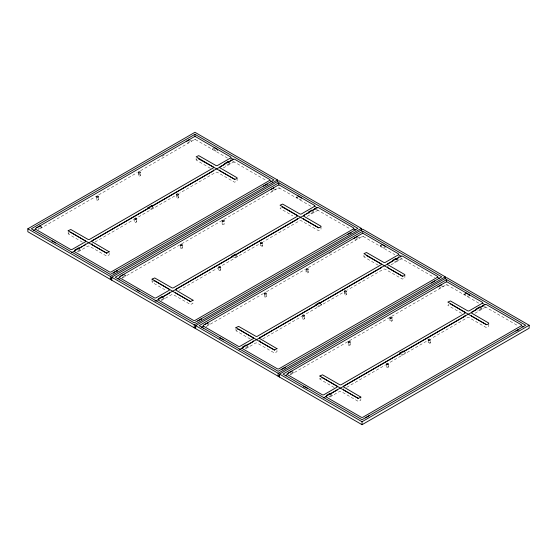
<?xml version="1.0" encoding="UTF-8"?>
<svg xmlns="http://www.w3.org/2000/svg" width="557" height="557" viewBox="0 0 557 557"><rect width="100%" height="100%" fill="white"/><g stroke="black" fill="none" stroke-linecap="round" stroke-linejoin="round"><path stroke-width="0.42" stroke-dasharray="2.79 2.09" d="M82.457 242.177L68.281 233.94L68.977 233.125M109.2 253.296L109.088 254.981L106.561 256.039L89.447 246.229A1.232 0.71 0 0 0 87.714 246.229L77.931 251.875M164.942 289.8L152.179 282.378L153.084 281.438M210.407 168.305L196.217 160.075L197.129 159.142M237.136 177.948L237.08 181.06L234.601 182.209L217.404 172.35A1.232 0.71 0 0 0 215.663 172.357L179.619 193.168M250.253 339.053L236.077 330.816L236.774 330.002M245.728 348.752L255.51 343.105A1.232 0.71 0 0 1 257.243 343.105L274.357 352.915L276.94 351.794L276.996 350.172M321.034 226.386L320.978 229.498L318.5 230.647L301.302 220.788A1.232 0.71 0 0 0 299.562 220.795L263.517 241.606M334.151 387.491L319.976 379.254L319.864 376.086M378.203 265.181L364.013 256.951L364.926 256.018M360.894 398.61L360.783 400.295L358.255 401.353L341.142 391.543A1.232 0.71 0 0 0 339.408 391.543L328.978 397.559M404.932 274.824L404.876 277.936L402.398 279.085L385.2 269.226A1.232 0.71 0 0 0 383.46 269.233L347.415 290.044M488.83 324.007L488.774 326.374L486.191 327.488L469.098 317.664A1.232 0.71 0 0 0 467.358 317.671L431.313 338.482M319.878 378.976L320.881 378.314M161.927 156.35L164.176 155.048M40.034 226.72L41.775 227.729L41.775 226.922L38.294 228.934L38.294 229.735L95.707 196.586M98.714 194.853L137.057 172.712M140.545 170.7L194.95 139.292L227.729 158.216M214.097 148.336L212.356 149.339L212.356 148.538L215.838 150.55L215.838 151.351L217.578 150.348M95.017 242.01L134.007 219.5M138.421 216.952L175.204 195.716M223.294 167.949L233.07 162.303A1.232 0.71 0 0 1 234.81 162.303M123.933 275.158L125.673 276.168L125.673 275.36L122.192 277.372L122.192 278.173M122.47 278.013L223.211 219.848M223.963 219.416L278.848 187.73L311.76 206.731M297.995 196.774L296.254 197.777L296.254 196.976L297.995 195.973M281.236 207.455L280.06 208.45L292.891 215.928M301.476 198.786L299.736 199.789L299.736 198.988L296.254 196.976M161.182 299.882L164.663 297.87L164.663 298.677L162.226 297.271M161.182 300.683L171.612 294.667A1.232 0.71 0 0 1 173.345 294.667L190.459 304.477L192.917 303.468L192.917 302.966M178.915 290.448L217.905 267.938M222.32 265.39L259.102 244.154M307.192 216.388L316.968 210.741A1.232 0.71 0 0 1 318.708 210.741M328.971 253.658L331.972 251.924M263.503 293.462L206.09 326.611L206.09 325.81L209.571 323.798L209.571 324.606L207.831 323.596M266.511 291.729L304.853 269.588M308.341 267.576L362.746 236.168L394.906 254.737M381.893 245.212L380.153 246.215L380.153 245.414L381.893 244.412M385.374 247.224L383.634 248.227L383.634 247.426L380.153 245.414M396.431 259.632L398.255 260.69L398.255 259.882L394.774 261.894L394.774 262.695L392.95 261.644M262.813 338.886L301.803 316.376M306.218 313.828L343.001 292.592M391.091 264.826L400.866 259.179A1.232 0.71 0 0 1 402.607 259.179M289.988 374.248L293.469 372.236L293.469 373.044L291.729 372.034M290.267 374.889L391.007 316.724M391.759 316.292L446.644 284.606L479.556 303.607M465.791 293.65L464.051 294.653L464.051 293.852L465.791 292.85M449.033 304.331L447.856 305.327L462.101 313.619M469.273 295.663L467.532 296.665L467.532 295.864L464.051 293.852M479.716 307.722L482.153 309.128L482.153 308.32L478.672 310.333L478.672 311.133L477.453 310.43M346.712 387.324L385.702 364.814M390.116 362.266L426.899 341.03M474.989 313.264L484.764 307.617A1.232 0.71 0 0 1 486.505 307.617M233.098 161.314L266.754 180.747M316.996 209.752L350.652 229.185M400.142 257.759L434.551 277.623M484.792 306.628L518.449 326.061M397.037 259.179L398.255 259.882M479.716 306.914L482.153 308.32M189.728 140.294L191.469 141.304L191.469 140.496L187.988 142.508L187.988 143.309L186.825 142.641M228.022 162.407L230.459 163.814L230.459 163.006L226.978 165.018L226.978 165.819L225.759 165.116M273.626 188.732L275.367 189.742L275.367 188.934L271.886 190.947L271.886 191.747L270.723 191.079M311.92 210.845L314.357 212.252L314.357 211.444L310.876 213.456L310.876 214.257L309.657 213.554M357.524 237.171L359.265 238.18L359.265 237.373L355.784 239.385L355.784 240.185L354.621 239.517M441.423 285.609L443.163 286.618L443.163 285.811L439.682 287.823L439.682 288.623L438.519 287.955M151.434 206.626L153.871 208.033L153.871 207.225L150.39 209.237L150.39 210.038M235.333 255.064L237.769 256.471L237.769 255.663L234.288 257.675L234.288 258.476L233.07 257.773M320.449 304.206L321.668 304.909L321.668 304.101L318.186 306.113L318.186 306.914L316.968 306.211M400.866 354.649L402.084 355.352L402.084 354.551L405.566 352.539L405.566 353.347M40.034 225.919L41.775 226.922M123.933 274.357L125.673 275.36M291.729 371.234L293.469 372.236M78.328 248.833L80.765 250.239L80.765 249.432L77.284 251.444L77.284 252.244M246.124 345.709L248.561 347.115L248.561 346.308L245.08 348.32L245.08 349.121M330.023 394.147L332.459 395.554L332.459 394.746L328.978 396.758L327.76 396.055M430.387 341.371L430.387 342.854A1.1 0.634 0 0 1 428.695 343.363A1.1 0.634 0 0 1 428.779 342.263A1.1 0.634 0 0 1 430.387 342.854M428.187 339.833L428.187 342.799M392.128 319.279L392.128 320.762A1.1 0.634 0 0 1 390.436 321.271A1.1 0.634 0 0 1 390.52 320.171A1.1 0.634 0 0 1 392.128 320.762M389.928 317.741L389.928 320.707M388.445 364.041L388.445 367.014M386.481 364.041L386.481 367.014M363.902 255.266L363.902 256.749M350.151 341.935L350.151 344.901M348.188 341.935L348.188 344.901M346.489 292.933L346.489 294.416A1.1 0.634 0 0 1 344.797 294.925A1.1 0.634 0 0 1 344.88 293.824A1.1 0.634 0 0 1 346.489 294.416M344.289 291.395L344.289 294.361M308.23 270.841L308.23 272.324A1.1 0.634 0 0 1 306.538 272.833A1.1 0.634 0 0 1 306.622 271.732A1.1 0.634 0 0 1 308.23 272.324M306.03 269.303L306.03 272.269M304.547 316.348L304.547 318.576M302.583 316.348L302.583 318.576M266.253 293.497L266.253 296.463M264.29 293.497L264.29 296.463M262.591 244.495L262.591 245.978A1.1 0.634 0 0 1 260.899 246.486A1.1 0.634 0 0 1 260.982 245.386A1.1 0.634 0 0 1 262.591 245.978M260.391 242.956L260.391 245.922M235.966 327.648L235.966 330.614M222.132 221.609L222.132 223.83M220.649 267.165L220.649 270.138M218.685 267.165L218.685 270.138M196.106 158.39L196.106 159.873M182.355 245.059L182.355 248.025M180.391 245.059L180.391 248.025M178.693 196.057L178.693 197.54A1.1 0.634 0 0 1 177.001 198.048A1.1 0.634 0 0 1 177.084 196.948A1.1 0.634 0 0 1 178.693 197.54M176.492 194.518L176.492 197.484M152.068 279.21L152.068 282.176M140.434 173.965L140.434 175.448A1.1 0.634 0 0 1 138.742 175.956A1.1 0.634 0 0 1 138.825 174.856A1.1 0.634 0 0 1 140.434 175.448M138.233 172.426L138.233 175.392M136.75 218.727L136.75 221.7M134.787 218.727L134.787 221.7M98.457 196.621L98.457 199.587M96.493 196.621L96.493 199.587M68.17 230.772L68.17 233.738M194.08 139.793A1.232 0.71 0 0 1 195.82 139.793M445.774 285.107A1.232 0.71 0 0 1 447.515 285.107M361.876 236.669A1.232 0.71 0 0 1 363.617 236.669M277.978 188.231A1.232 0.71 0 0 1 279.718 188.231M135.191 222.159A0.982 0.571 0 0 0 136.75 221.756A0.982 0.571 0 0 0 135.365 221.178A0.982 0.571 0 0 0 135.191 222.159M96.897 200.047A0.982 0.571 0 0 0 98.457 199.65A0.982 0.571 0 0 0 97.071 199.072A0.982 0.571 0 0 0 96.897 200.047M348.591 345.361A0.982 0.571 0 0 0 350.151 344.964A0.982 0.571 0 0 0 348.766 344.386A0.982 0.571 0 0 0 348.591 345.361M386.885 367.474A0.982 0.571 0 0 0 388.445 367.07A0.982 0.571 0 0 0 387.059 366.492A0.982 0.571 0 0 0 386.885 367.474M264.693 296.923A0.982 0.571 0 0 0 266.253 296.526A0.982 0.571 0 0 0 264.867 295.948A0.982 0.571 0 0 0 264.693 296.923M302.987 319.036A0.982 0.571 0 0 0 304.547 318.632A0.982 0.571 0 0 0 303.161 318.054A0.982 0.571 0 0 0 302.987 319.036M219.089 270.598A0.982 0.571 0 0 0 220.649 270.194A0.982 0.571 0 0 0 219.263 269.616A0.982 0.571 0 0 0 219.089 270.598M180.795 248.485A0.982 0.571 0 0 0 182.355 248.088A0.982 0.571 0 0 0 180.969 247.51A0.982 0.571 0 0 0 180.795 248.485M222.64 224.394A1.1 0.634 0 0 0 224.332 223.886A1.1 0.634 0 0 0 222.723 223.294A1.1 0.634 0 0 0 222.64 224.394"/><path stroke-width="0.84" d="M279.544 377.061L279.544 374.095L446.644 277.623L529.15 325.253L529.15 328.219L362.05 424.692L27.85 231.747L27.85 228.781L194.95 132.308L277.456 179.939L277.456 182.167M194.95 134.314L31.331 228.781L110.356 274.406L273.974 179.939L194.95 134.314L194.95 136.542M36.553 227.924L40.034 225.919L40.034 226.72M186.247 141.506L189.728 139.494M33.58 230.445L35.084 229.581M79.547 248.728L78.328 248.025L74.847 250.037L74.847 250.838M147.953 208.631L147.953 207.831L151.434 205.818L152.653 206.522M229.24 162.303L228.022 161.6L224.541 163.612L224.541 164.412M74.951 250.782L72.236 252.349A1.232 0.71 0 0 1 71.616 252.544M78.753 248.582L82.011 246.702M83.641 245.762L85.277 244.822A1.232 0.71 0 0 0 85.632 244.321M135.985 215.545L89.642 242.302A1.232 0.71 0 0 1 87.902 242.302L70.892 232.52L70.029 232.52M136.723 215.12L149.346 207.831M152.172 206.201L197.777 179.862M198.515 179.438L213.227 170.943A1.232 0.71 0 0 0 213.227 169.941M224.116 164.663L217.592 168.423A1.232 0.71 0 0 1 215.858 168.43L198.048 158.613M227.917 162.463L230.633 160.896A1.232 0.71 0 0 0 230.89 160.117M263.531 186.122L267.012 184.109L267.012 184.917M27.85 228.781L110.356 276.411L277.456 179.939M111.748 280.185L111.748 277.219L278.848 180.747L361.354 228.377L361.354 230.605M111.86 278.514L110.356 279.377L110.356 276.411M278.848 182.752L115.229 277.219L194.254 322.844L357.873 228.377L278.848 182.752L278.848 184.98M120.451 276.363L123.933 274.357M270.841 189.54L273.626 187.932L273.626 188.732M117.478 278.883L119.734 277.581M163.445 297.166L162.226 296.463L158.745 298.475L158.745 299.276M231.851 257.069L231.851 256.269L235.333 254.257L236.551 254.96M311.92 210.038L308.439 212.05L308.439 212.851M158.849 299.22L156.134 300.787A1.232 0.71 0 0 1 155.013 300.982M162.651 297.02L169.175 293.26A1.232 0.71 0 0 0 169.175 292.258M204.433 272.902L173.54 290.74A1.232 0.71 0 0 1 171.8 290.74L154.79 280.958L153.927 280.958M205.171 272.477L231.656 257.188M236.071 254.64L250.782 246.138M251.513 245.714L266.232 237.219M266.963 236.795L297.125 219.381A1.232 0.71 0 0 0 297.125 218.379M304.756 214.981L301.49 216.861A1.232 0.71 0 0 1 299.757 216.868L282.169 206.995M306.385 214.041L309.1 212.475M312.902 210.274L314.531 209.335A1.232 0.71 0 0 0 314.531 208.332M197.735 320.985L201.216 318.973L201.216 319.781M347.429 234.56L350.91 232.548L350.91 233.355M111.748 277.219L194.254 324.849L361.354 228.377M195.646 328.623L195.646 325.657L362.746 229.185L445.252 276.815L445.252 279.043M195.758 326.952L194.254 327.815L194.254 324.849M362.746 231.19L199.127 325.657L278.152 371.282L441.771 276.815L362.746 231.19L362.746 233.418M205.046 324.404L207.831 322.795L207.831 323.596M354.043 238.382L357.524 236.37M201.376 327.321L203.632 326.019M237.616 329.514L238.688 329.396L255.698 339.178A1.232 0.71 0 0 0 257.438 339.178L272.888 330.259M320.449 303.398L319.231 302.695L315.749 304.707L315.749 305.508M397.037 259.179L395.818 258.476L392.337 260.488L392.337 261.289M243.291 347.345L240.032 349.225A1.232 0.71 0 0 1 239.162 349.434M246.549 345.458L253.073 341.699A1.232 0.71 0 0 0 253.212 340.793M273.619 329.835L316.285 305.201M319.969 303.078L381.023 267.82A1.232 0.71 0 0 0 381.287 267.04M391.912 261.539L385.388 265.299A1.232 0.71 0 0 1 383.655 265.306L366.193 255.426M395.714 259.339L398.429 257.773A1.232 0.71 0 0 0 398.575 257.675M281.633 369.423L285.114 367.411L285.114 368.219M431.327 282.998L434.808 280.986M195.646 325.657L278.152 373.287L445.252 276.815M279.656 375.39L278.152 376.254L278.152 373.287M446.644 279.628L283.026 374.095L362.05 419.72L525.669 325.253L446.644 279.628L446.644 281.856M288.248 373.239L291.729 371.234M437.941 286.82L441.423 284.808M285.275 375.759L286.778 374.896M331.241 394.043L330.023 393.339L326.541 395.352L326.541 396.152M399.648 353.946L399.648 353.145L403.129 351.133L404.347 351.836M479.716 306.914L476.235 308.926L476.235 309.727M326.646 396.097L323.93 397.663A1.232 0.71 0 0 1 323.311 397.858M330.447 393.896L333.706 392.017M334.249 391.703L336.971 390.137A1.232 0.71 0 0 0 337.229 389.35M400.184 353.639L341.337 387.616A1.232 0.71 0 0 1 339.596 387.616L322.587 377.834L321.723 377.834M475.81 309.977L469.286 313.737A1.232 0.71 0 0 1 467.553 313.744L450.334 303.892M480.698 307.151L482.327 306.211A1.232 0.71 0 0 0 482.661 305.563M365.531 417.861L369.013 415.849M515.921 331.032L518.706 329.424L518.706 330.231M279.544 374.095L362.05 421.726L529.15 325.253M214.097 147.535L217.578 149.541L217.578 150.348M297.995 195.973L301.476 197.979M381.893 244.412L385.374 246.417M231.078 158.139L233.334 159.441M270.215 180.733L272.47 182.035M314.218 206.139L317.232 207.879M353.354 228.739L355.617 230.041M398.875 255.015L401.131 256.317M437.252 277.177L439.515 278.479M482.773 303.454L485.029 304.756M521.909 326.047L523.413 326.917M230.849 160.019L232.346 160.882M314.747 208.457L316.244 209.321M482.543 305.333L484.04 306.197M147.953 207.831L149.172 208.534M231.851 256.269L233.07 256.972M399.648 353.145L400.866 353.848M55.7 242.998L52.219 240.993L52.219 241.794M136.117 289.431L139.598 291.436M223.496 339.874L220.015 337.869L220.015 338.67M307.394 388.313L303.913 386.307L303.913 387.108M358.597 398.617L343.773 390.025A1.232 0.71 0 0 1 343.773 389.023M274.698 350.179L259.875 341.587A1.232 0.71 0 0 1 259.875 340.585M190.8 301.741L175.977 293.149A1.232 0.71 0 0 1 175.72 292.362M106.902 253.303L92.079 244.711A1.232 0.71 0 0 1 92.079 243.708M486.533 324.752L471.723 316.146A1.232 0.71 0 0 1 471.466 315.366M402.634 276.314L387.825 267.708A1.232 0.71 0 0 1 387.825 266.706M318.736 227.876L303.927 219.27A1.232 0.71 0 0 1 303.788 218.372M234.838 179.438L220.029 170.832A1.232 0.71 0 0 1 219.771 170.052M469.273 295.663L469.273 294.855L465.791 292.85L465.791 293.65M403.129 351.133L403.129 351.94L464.921 316.258A1.232 0.71 0 0 0 464.921 315.255M395.818 258.476L395.818 259.284M362.05 421.726L362.05 424.692M330.023 393.339L330.023 394.147M319.231 302.695L319.231 303.502M246.124 345.709L246.124 344.901L242.643 346.914L242.643 347.714M235.333 254.257L235.333 255.064M228.022 161.6L228.022 162.407M162.226 296.463L162.226 297.271M151.434 205.818L151.434 206.626M117.318 271.343L117.318 270.535L113.837 272.547L113.837 273.348M78.328 248.025L78.328 248.833M85.534 244.036A1.232 0.71 0 0 1 85.611 244.175M398.575 256.868A1.232 0.71 0 0 1 398.687 257.557M203.221 328.338A1.232 0.71 0 0 1 203.479 328.122M119.323 279.899A1.232 0.71 0 0 1 119.435 279.781M68.184 230.695L85.277 240.854A1.232 0.71 0 0 1 85.277 241.856L72.236 249.383A1.232 0.71 0 0 1 70.495 249.383L35.683 229.282A1.232 0.71 0 0 1 35.683 228.279L194.08 136.827A1.232 0.71 0 0 1 195.82 136.827L230.633 156.928A1.232 0.71 0 0 1 230.633 157.93L217.592 165.457A1.232 0.71 0 0 1 215.858 165.457L198.745 155.647L196.161 156.768L213.227 166.975A1.232 0.71 0 0 1 213.227 167.977L89.642 239.329A1.232 0.71 0 0 1 87.902 239.336L70.809 229.512L68.184 230.695M109.2 251.813L106.561 253.073L89.447 243.256A1.232 0.71 0 0 0 87.714 243.263L74.673 250.789A1.232 0.71 0 0 0 74.673 251.792L109.485 271.893A1.232 0.71 0 0 0 111.226 271.893L269.623 180.44A1.232 0.71 0 0 0 269.623 179.438L234.81 159.337A1.232 0.71 0 0 0 233.07 159.337L220.029 166.863A1.232 0.71 0 0 0 220.029 167.866L236.955 177.697C237.526 178.567 235.284 179.514 234.413 179.166L217.404 169.384A1.232 0.71 0 0 0 215.663 169.384L92.079 240.742A1.232 0.71 0 0 0 92.079 241.745L109.2 251.813M152.082 279.134L169.175 289.292A1.232 0.71 0 0 1 169.175 290.294L156.134 297.821A1.232 0.71 0 0 1 154.393 297.821L119.581 277.72A1.232 0.71 0 0 1 119.581 276.718L277.978 185.265A1.232 0.71 0 0 1 279.718 185.265L314.531 205.366A1.232 0.71 0 0 1 314.531 206.368L301.49 213.895A1.232 0.71 0 0 1 299.757 213.895L282.643 204.085L280.06 205.206L297.125 215.413A1.232 0.71 0 0 1 297.125 216.415L173.54 287.767A1.232 0.71 0 0 1 171.8 287.774L154.707 277.95L152.082 279.134M193.098 300.251L190.459 301.511L173.345 291.694A1.232 0.71 0 0 0 171.612 291.701L158.571 299.227A1.232 0.71 0 0 0 158.571 300.23L193.383 320.331A1.232 0.71 0 0 0 195.124 320.331L353.521 228.878A1.232 0.71 0 0 0 353.521 227.876L318.708 207.775A1.232 0.71 0 0 0 316.968 207.775L303.927 215.301A1.232 0.71 0 0 0 303.927 216.304L320.853 226.135C321.507 226.998 319.161 227.959 318.312 227.604L301.302 217.822A1.232 0.71 0 0 0 299.562 217.822L175.977 289.18A1.232 0.71 0 0 0 175.977 290.183L193.098 300.251M235.98 327.572L253.073 337.73A1.232 0.71 0 0 1 253.073 338.733L240.032 346.259A1.232 0.71 0 0 1 238.292 346.259L203.479 326.158A1.232 0.71 0 0 1 203.479 325.156L361.876 233.703A1.232 0.71 0 0 1 363.617 233.703L398.429 253.804A1.232 0.71 0 0 1 398.429 254.807L385.388 262.333A1.232 0.71 0 0 1 383.655 262.333L366.541 252.523L363.958 253.644L381.023 263.851A1.232 0.71 0 0 1 381.023 264.853L257.438 336.205A1.232 0.71 0 0 1 255.698 336.212L238.605 326.388L235.98 327.572M276.996 348.689L274.357 349.949L257.243 340.132A1.232 0.71 0 0 0 255.51 340.139L242.469 347.665A1.232 0.71 0 0 0 242.469 348.668L277.282 368.769A1.232 0.71 0 0 0 279.022 368.769L437.419 277.316A1.232 0.71 0 0 0 437.419 276.314L402.607 256.213A1.232 0.71 0 0 0 400.866 256.213L387.825 263.74A1.232 0.71 0 0 0 387.825 264.742L404.751 274.573C405.357 275.45 403.066 276.39 402.21 276.042L385.2 266.26A1.232 0.71 0 0 0 383.46 266.26L259.875 337.619A1.232 0.71 0 0 0 259.875 338.621L276.996 348.689M319.878 376.01L336.971 386.168A1.232 0.71 0 0 1 336.971 387.171L323.93 394.697A1.232 0.71 0 0 1 322.19 394.697L287.377 374.596A1.232 0.71 0 0 1 287.377 373.594L445.774 282.141A1.232 0.71 0 0 1 447.515 282.141L482.327 302.242A1.232 0.71 0 0 1 482.327 303.245L469.286 310.771A1.232 0.71 0 0 1 467.553 310.771L450.439 300.961L447.856 302.082L464.921 312.289A1.232 0.71 0 0 1 464.921 313.292L341.337 384.643A1.232 0.71 0 0 1 339.596 384.65L322.503 374.826L319.878 376.01M360.894 397.127L358.255 398.387L341.142 388.57A1.232 0.71 0 0 0 339.408 388.577L326.367 396.104A1.232 0.71 0 0 0 326.367 397.106L361.18 417.207A1.232 0.71 0 0 0 362.92 417.207L521.317 325.754A1.232 0.71 0 0 0 521.317 324.752L486.505 304.651A1.232 0.71 0 0 0 484.764 304.651L471.723 312.178A1.232 0.71 0 0 0 471.723 313.18L488.649 323.011C489.304 323.875 486.957 324.835 486.108 324.48L469.098 314.698A1.232 0.71 0 0 0 467.358 314.698L343.773 386.057A1.232 0.71 0 0 0 343.773 387.059L360.894 397.127M135.191 219.193A0.982 0.571 0 0 0 136.75 218.79A0.982 0.571 0 0 0 135.365 218.212A0.982 0.571 0 0 0 135.191 219.193M177.001 195.082A1.1 0.634 0 0 0 178.693 194.574A1.1 0.634 0 0 0 177.084 193.982A1.1 0.634 0 0 0 177.001 195.082M96.897 197.081A0.982 0.571 0 0 0 98.457 196.677A0.982 0.571 0 0 0 97.071 196.106A0.982 0.571 0 0 0 96.897 197.081M138.742 172.99A1.1 0.634 0 0 0 140.434 172.482A1.1 0.634 0 0 0 138.825 171.89A1.1 0.634 0 0 0 138.742 172.99M348.591 342.395A0.982 0.571 0 0 0 350.151 341.998A0.982 0.571 0 0 0 348.766 341.42A0.982 0.571 0 0 0 348.591 342.395M390.436 318.305A1.1 0.634 0 0 0 392.128 317.796A1.1 0.634 0 0 0 390.52 317.205A1.1 0.634 0 0 0 390.436 318.305M386.885 364.508A0.982 0.571 0 0 0 388.445 364.104A0.982 0.571 0 0 0 387.059 363.526A0.982 0.571 0 0 0 386.885 364.508M428.695 340.397A1.1 0.634 0 0 0 430.387 339.888A1.1 0.634 0 0 0 428.779 339.297A1.1 0.634 0 0 0 428.695 340.397M264.693 293.957A0.982 0.571 0 0 0 266.253 293.56A0.982 0.571 0 0 0 264.867 292.982A0.982 0.571 0 0 0 264.693 293.957M306.538 269.867A1.1 0.634 0 0 0 308.23 269.358A1.1 0.634 0 0 0 306.622 268.766A1.1 0.634 0 0 0 306.538 269.867M302.987 316.07A0.982 0.571 0 0 0 304.547 315.666A0.982 0.571 0 0 0 303.161 315.088A0.982 0.571 0 0 0 302.987 316.07M344.797 291.959A1.1 0.634 0 0 0 346.489 291.45A1.1 0.634 0 0 0 344.88 290.858A1.1 0.634 0 0 0 344.797 291.959M219.089 267.632A0.982 0.571 0 0 0 220.649 267.228A0.982 0.571 0 0 0 219.263 266.65A0.982 0.571 0 0 0 219.089 267.632M260.899 243.52A1.1 0.634 0 0 0 262.591 243.012A1.1 0.634 0 0 0 260.982 242.42A1.1 0.634 0 0 0 260.899 243.52M180.795 245.519A0.982 0.571 0 0 0 182.355 245.115A0.982 0.571 0 0 0 180.969 244.544A0.982 0.571 0 0 0 180.795 245.519M222.64 221.428A1.1 0.634 0 0 0 224.332 220.92A1.1 0.634 0 0 0 222.723 220.328A1.1 0.634 0 0 0 222.64 221.428"/></g></svg>
